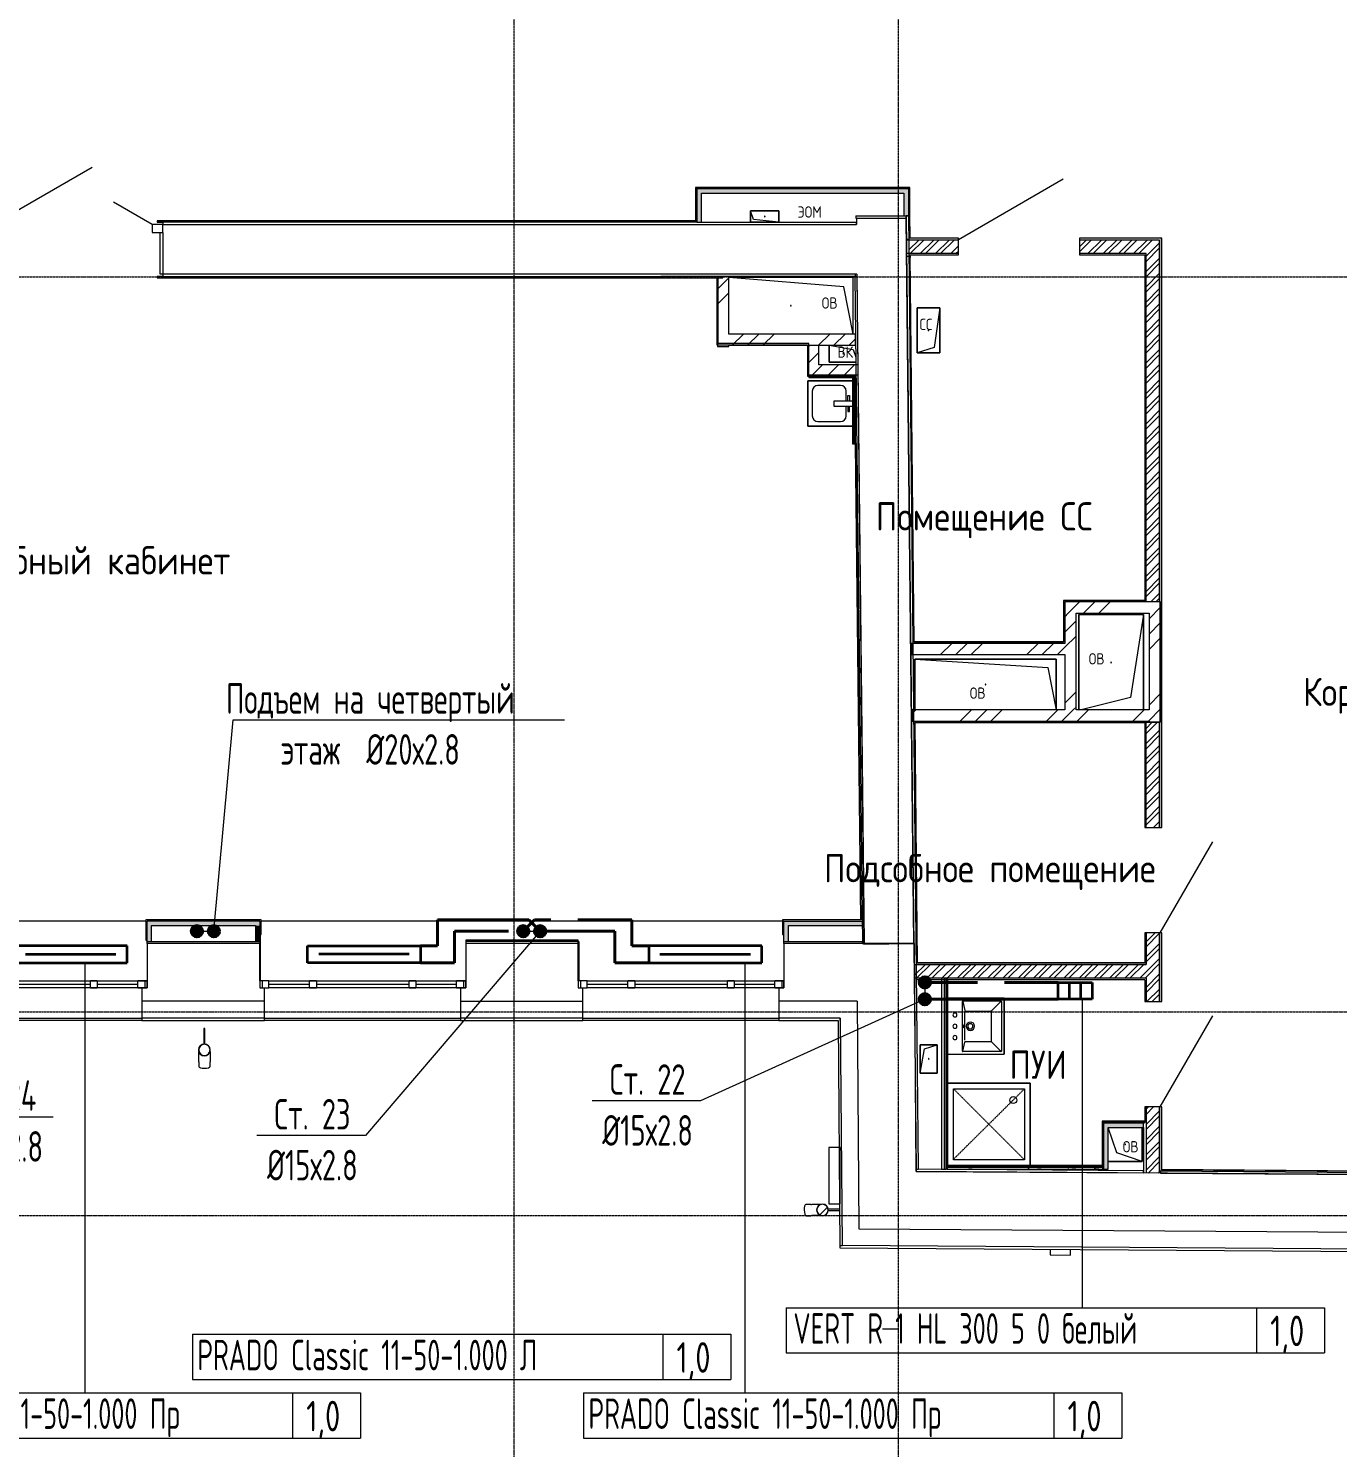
# Model space of a CAD drawing. Header units: millimetres. Extents: x -3929 to 624051, y 52832 to 514950.
# Drawn here: x 205814 to 217392, y 321869 to 334421 of the extents above; entities that cross this region are included whole.
import ezdxf
from ezdxf import colors
from ezdxf.entities.mleader import LeaderData, LeaderLine
from ezdxf.enums import TextEntityAlignment as Align
from ezdxf.math import Vec2, Vec3

# ---------------------------------------------------------------- set-up
doc = ezdxf.new("R2010")
doc.units = ezdxf.units.MM
for name, pattern in [('ADSK_Линия сетки', [25, 20, -2.5, 0, -2.5]), ('ADSK_Штриховая_ш2 п1', [3, 2, -1]), ('Hidden', [7.14375, 4.7625, -2.38125])]:
    doc.linetypes.add(name, pattern=pattern)
for name, color, linetype, lineweight in [('_ Окна', 7, 'Continuous', 9), ('Аннотация', 7, 'Continuous', 18), ('Двери', 7, 'Continuous', 9), ('Марки помещений', 7, 'Continuous', 20), ('Обобщенные модели', 7, 'Continuous', 18), ('ОВ-О-Оборудование', 32, 'Continuous', 35), ('ОВ-ТЕКСТ', 7, 'Continuous', 25), ('Окна', 7, 'Continuous', 9), ('Оси', 253, 'Continuous', 9), ('Перекрытие', 7, 'Continuous', 18), ('Сантехника', 7, 'Continuous', 18), ('Стены внутренние', 7, 'Continuous', 18), ('Стены наружные', 7, 'Continuous', 18), ('Стены несущие', 7, 'Continuous', 30), ('Стены отделка', 7, 'Continuous', 30), ('Стены штриховка', 7, 'Continuous', 9)]:
    doc.layers.add(name, color=color, linetype=linetype, lineweight=lineweight)
for name, color, linetype in [('ПРИБОРЫ', 3, 'Continuous'), ('статистика приборов', 252, 'Continuous'), ('стояки', 7, 'Continuous')]:
    doc.layers.add(name, color=color, linetype=linetype)
doc.layers.add('т11.1', color=1, linetype='Continuous', true_color=0xff0000)
doc.layers.add('т21.1', color=5, linetype='Continuous', true_color=0x0000ff)
doc.styles.add('GOST Common_2', font='GOST_Common.ttf', dxfattribs={"width": 0.9, "height": 250})
doc.styles.add('GOST Common_4', font='GOST_Common.ttf', dxfattribs={"width": 0.9, "height": 200})
doc.styles.add('СТИЛЬ', font='simplex.shx', dxfattribs={"width": 0.65})

# ---------------------------------------------------------------- blocks, each defined once
blk = doc.blocks.new('*U2874')
at = {"layer": 'ОВ-О-Оборудование', "color": 32, "ltscale": 0.1, "true_color": 0xcd6928}
for p, q in [((500, 75), (-500, 75)), ((-500, 75), (-500, -75)), ((-400, 0), (400, 0)), ((500, -75), (500, 75)), ((-500, -75), (500, -75))]:
    blk.add_line(p, q, dxfattribs=at)
blk = doc.blocks.new('*U2951')
at = {"layer": 'ОВ-О-Оборудование', "color": 32, "ltscale": 0.1, "true_color": 0xcd6928}
for p, q in [((150, 75), (-150, 75)), ((-150, 75), (-150, -75)), ((-50, 75), (-50, -75)), ((50, 75), (50, -75)), ((150, -75), (150, 75)), ((-150, -75), (150, -75))]:
    blk.add_line(p, q, dxfattribs=at)
blk = doc.blocks.new('3 этаж')
at = {"layer": 'Стены внутренние', "lineweight": 0}
for points in [[(402504, -77252), (404296, -77252), (404296, -77212), (402464, -77212), (402464, -77252), (402479, -77252)], [(402504, -77509), (402504, -77252), (402464, -77252), (402464, -77509)], [(404296, -77452), (404336, -77451), (404336, -77212), (404296, -77212), (404296, -77252)], [(397602, -83869), (397642, -83869), (397642, -83689), (397602, -83690), (397602, -83712)], [(398560, -83729), (398600, -83729), (398600, -83689), (397642, -83689), (397642, -83729), (397871, -83729)], [(403235, -83869), (403275, -83869), (403275, -83689), (403235, -83690), (403235, -83712)], [(403755, -83729), (403926, -83729), (403925, -83689), (403275, -83689), (403275, -83729)], [(398600, -83869), (398600, -83729), (398560, -83729), (398560, -83869)], [(406413, -85515), (406413, -85475), (406063, -85475), (406063, -85515), (406403, -85515)], [(406103, -85885), (406103, -85515), (406063, -85515), (406063, -85885)]]:
    blk.add_hatch(color=253, dxfattribs=at).paths.add_polyline_path(points)
at = {"layer": '_ Окна', "color": 253, "lineweight": 0}
for p, q in [((397102, -84279), (397102, -84219)), ((397102, -84219), (397162, -84219)), ((397162, -84219), (397162, -84279)), ((397522, -84279), (397522, -84219)), ((397522, -84219), (397602, -84219)), ((397582, -84219), (397582, -84279)), ((397602, -84219), (397602, -84279)), ((398680, -84219), (398600, -84219)), ((398600, -84219), (398600, -84279)), ((398620, -84219), (398620, -84279)), ((398680, -84279), (398680, -84219)), ((399040, -84279), (399040, -84219)), ((399040, -84219), (399100, -84219)), ((399100, -84219), (399100, -84279)), ((399920, -84279), (399920, -84219)), ((399920, -84219), (399980, -84219)), ((399980, -84219), (399980, -84279)), ((400340, -84279), (400340, -84219)), ((400340, -84219), (400420, -84219)), ((400400, -84219), (400400, -84279)), ((400420, -84219), (400420, -84279)), ((401495, -84219), (401415, -84219)), ((401415, -84219), (401415, -84279)), ((401435, -84219), (401435, -84279)), ((401495, -84279), (401495, -84219)), ((401855, -84279), (401855, -84219)), ((401855, -84219), (401915, -84219)), ((401915, -84219), (401915, -84279)), ((402735, -84279), (402735, -84219)), ((402735, -84219), (402795, -84219)), ((402795, -84219), (402795, -84279)), ((403155, -84279), (403155, -84219)), ((403155, -84219), (403235, -84219)), ((403215, -84219), (403215, -84279)), ((403235, -84219), (403235, -84279)), ((397102, -84249), (396282, -84249)), ((397162, -84279), (397102, -84279)), ((397522, -84249), (397162, -84249)), ((397602, -84279), (397522, -84279)), ((398600, -84279), (398680, -84279)), ((399040, -84249), (398680, -84249)), ((399100, -84279), (399040, -84279)), ((399920, -84249), (399100, -84249)), ((399980, -84279), (399920, -84279)), ((400340, -84249), (399980, -84249)), ((400420, -84279), (400340, -84279)), ((401415, -84279), (401495, -84279)), ((401855, -84249), (401495, -84249)), ((401915, -84279), (401855, -84279)), ((402735, -84249), (401915, -84249)), ((402795, -84279), (402735, -84279)), ((403155, -84249), (402795, -84249)), ((403235, -84279), (403155, -84279))]:
    blk.add_line(p, q, dxfattribs=at)
at = {"layer": 'Аннотация', "color": 253, "lineweight": 0}
blk.add_line((404252, -87298), (404105, -87298), dxfattribs=at)
at = {"layer": 'Двери', "color": 253, "lineweight": 0}
for p, q in [((396237, -77529), (397116, -77022)), ((404778, -77660), (405705, -77125)), ((397647, -77529), (397305, -77332)), ((397647, -77529), (397647, -77599)), ((397742, -77529), (397647, -77529)), ((397742, -77599), (397742, -77529)), ((397647, -77599), (397742, -77599)), ((406563, -83792), (407028, -82987)), ((406563, -85332), (407028, -84527))]:
    blk.add_line(p, q, dxfattribs=at)
at = {"layer": 'Обобщенные модели', "color": 253, "lineweight": 0}
for p, q in [((402940, -77408), (403190, -77408)), ((402940, -77508), (402940, -77408)), ((402965, -77483), (402940, -77408)), ((402940, -77408), (402940, -77508)), ((403190, -77408), (402940, -77408)), ((403190, -77408), (403190, -77508)), ((403190, -77508), (403190, -77408)), ((403190, -77508), (402940, -77508)), ((402940, -77508), (403190, -77508)), ((403190, -77508), (402965, -77483)), ((403846, -77997), (402746, -77997)), ((403763, -78080), (402746, -77997)), ((403846, -77997), (402746, -77997)), ((403846, -78497), (403846, -77997)), ((403846, -78497), (403846, -77997)), ((403846, -78497), (403763, -78080)), ((404413, -78665), (404413, -78265)), ((404413, -78265), (404613, -78265)), ((404613, -78265), (404413, -78265)), ((404413, -78265), (404413, -78665)), ((404613, -78265), (404563, -78615)), ((404613, -78265), (404613, -78665)), ((404613, -78665), (404613, -78265)), ((403634, -78747), (403634, -78597)), ((403634, -78597), (403846, -78634)), ((403634, -78597), (403634, -78747)), ((403846, -78634), (403869, -78701)), ((404563, -78615), (404413, -78665)), ((404613, -78665), (404413, -78665)), ((404413, -78665), (404613, -78665)), ((403869, -78747), (403634, -78747)), ((403634, -78747), (403869, -78747)), ((405843, -81822), (405843, -80977)), ((405843, -80977), (406413, -80977)), ((406413, -80977), (405843, -80977)), ((405843, -80977), (405843, -81822)), ((405843, -81822), (405843, -80977)), ((405843, -80977), (406413, -80977)), ((406413, -80977), (405843, -80977)), ((405843, -80977), (405843, -81822)), ((406413, -80977), (406299, -81713)), ((406413, -80977), (406299, -81713)), ((406413, -80977), (406413, -81822)), ((406413, -81822), (406413, -80977)), ((406413, -80977), (406413, -81822)), ((406413, -81822), (406413, -80977)), ((404393, -81822), (404393, -81372)), ((404393, -81372), (405643, -81372)), ((404393, -81372), (405568, -81447)), ((405643, -81372), (404393, -81372)), ((404393, -81372), (404393, -81822)), ((405568, -81447), (405643, -81822)), ((405643, -81372), (405643, -81822)), ((405643, -81822), (405643, -81372)), ((406299, -81713), (405863, -81822)), ((406299, -81713), (405863, -81822)), ((398104, -84639), (398104, -84778)), ((398114, -84639), (398104, -84639)), ((398114, -84778), (398114, -84639)), ((398059, -84845), (398059, -84842)), ((398059, -84847), (398059, -84845)), ((398059, -84850), (398059, -84847)), ((398059, -84853), (398059, -84850)), ((398159, -84842), (398159, -84843)), ((398159, -84843), (398159, -84846)), ((398159, -84846), (398159, -84849)), ((398159, -84849), (398159, -84852)), ((398159, -84852), (398159, -84855)), ((404440, -85033), (404440, -84783)), ((404440, -84783), (404590, -84783)), ((404590, -84783), (404440, -84783)), ((404440, -84783), (404440, -85033)), ((404440, -85033), (404477, -84820)), ((404477, -84820), (404590, -84783)), ((404590, -84783), (404590, -85033)), ((404590, -85033), (404590, -84783)), ((398059, -84857), (398059, -84853)), ((398059, -84860), (398059, -84857)), ((398059, -84864), (398059, -84860)), ((398059, -84868), (398059, -84864)), ((398059, -84872), (398059, -84868)), ((398059, -84876), (398059, -84872)), ((398059, -84881), (398059, -84876)), ((398059, -84886), (398059, -84881)), ((398059, -84890), (398059, -84886)), ((398059, -84895), (398059, -84890)), ((398059, -84900), (398059, -84895)), ((398059, -84905), (398059, -84900)), ((398059, -84911), (398059, -84905)), ((398059, -84916), (398059, -84911)), ((398059, -84922), (398059, -84916)), ((398059, -84927), (398059, -84922)), ((398059, -84933), (398059, -84927)), ((398059, -84933), (398059, -84975)), ((398159, -84855), (398159, -84859)), ((398159, -84859), (398159, -84863)), ((398159, -84863), (398159, -84866)), ((398159, -84866), (398159, -84870)), ((398159, -84870), (398159, -84875)), ((398159, -84875), (398159, -84879)), ((398159, -84879), (398159, -84884)), ((398159, -84884), (398159, -84888)), ((398159, -84888), (398159, -84893)), ((398159, -84893), (398159, -84898)), ((398159, -84898), (398159, -84903)), ((398159, -84903), (398159, -84908)), ((398159, -84908), (398159, -84914)), ((398159, -84914), (398159, -84919)), ((398159, -84919), (398159, -84925)), ((398159, -84925), (398159, -84930)), ((398159, -84930), (398159, -84933)), ((398159, -84975), (398159, -84933)), ((404590, -85033), (404440, -85033)), ((404440, -85033), (404590, -85033)), ((406178, -85740), (406103, -85515)), ((406403, -85515), (406403, -85815)), ((406403, -85815), (406403, -85515)), ((406403, -85815), (406103, -85815)), ((406103, -85815), (406403, -85815)), ((406403, -85815), (406178, -85740)), ((403471, -86195), (403429, -86195)), ((403471, -86195), (403477, -86195)), ((403477, -86195), (403483, -86194)), ((403483, -86194), (403488, -86194)), ((403488, -86194), (403494, -86194)), ((403494, -86194), (403499, -86194)), ((403499, -86194), (403504, -86194)), ((403504, -86194), (403509, -86194)), ((403509, -86194), (403514, -86194)), ((403514, -86194), (403519, -86194)), ((403519, -86194), (403523, -86194)), ((403523, -86194), (403528, -86194)), ((403528, -86194), (403532, -86194)), ((403532, -86194), (403536, -86194)), ((403536, -86194), (403540, -86194)), ((403540, -86194), (403544, -86194)), ((403544, -86194), (403547, -86194)), ((403547, -86194), (403551, -86194)), ((403551, -86194), (403554, -86194)), ((403554, -86194), (403557, -86194)), ((403557, -86194), (403560, -86194)), ((403560, -86194), (403562, -86194)), ((403430, -86295), (403472, -86295)), ((403475, -86295), (403472, -86295)), ((403480, -86294), (403475, -86295)), ((403486, -86294), (403480, -86294)), ((403491, -86294), (403486, -86294)), ((403496, -86294), (403491, -86294)), ((403502, -86294), (403496, -86294)), ((403507, -86294), (403502, -86294)), ((403512, -86294), (403507, -86294)), ((403517, -86294), (403512, -86294)), ((403521, -86294), (403517, -86294)), ((403526, -86294), (403521, -86294)), ((403530, -86294), (403526, -86294)), ((403535, -86294), (403530, -86294)), ((403539, -86294), (403535, -86294)), ((403542, -86294), (403539, -86294)), ((403546, -86294), (403542, -86294)), ((403550, -86294), (403546, -86294)), ((403553, -86294), (403550, -86294)), ((403556, -86294), (403553, -86294)), ((403559, -86294), (403556, -86294)), ((403561, -86294), (403559, -86294)), ((403563, -86294), (403561, -86294)), ((403725, -86238), (403626, -86238)), ((403626, -86248), (403725, -86248))]:
    blk.add_line(p, q, dxfattribs=at)
at = {"layer": 'Обобщенные модели', "color": 253, "linetype": 'Continuous', "lineweight": 0}
for p, q in [((403552, -86287), (403619, -86220)), ((403618, -86220), (403620, -86219)), ((403551, -86288), (403552, -86286))]:
    blk.add_line(p, q, dxfattribs=at)
at = {"layer": 'Обобщенные модели', "color": 253, "lineweight": 0}
for centre, radius, start, end in [((403065, -77458), 2.5, 90, 270), ((403065, -77458), 2.5, 150, 255), ((403065, -77458), 2.5, 270, 90), ((403065, -77458), 2.5, 30, 90), ((403065, -77458), 2.5, 285, 0), ((403296, -78247), 2.5, 0, 180), ((403296, -78247), 2.5, 60, 180), ((403296, -78247), 2.5, 180, 0), ((403296, -78247), 2.5, 180, 285), ((403296, -78247), 2.5, 15, 30), ((404513, -78465), 2.5, 0, 180), ((404513, -78465), 2.5, 120, 180), ((404513, -78465), 2.5, 180, 0), ((404513, -78465), 2.5, 240, 345), ((404513, -78465), 2.5, 15, 90), ((403759, -78672), 2.5, 90, 270), ((403759, -78672), 2.5, 105, 180), ((403759, -78672), 2.5, 210, 270), ((403759, -78672), 2.5, 270, 90), ((403759, -78672), 2.5, 330, 75), ((406128, -81402), 2.5, 0, 180), ((406128, -81402), 2.5, 120, 180), ((406128, -81402), 2.5, 0, 180), ((406128, -81402), 2.5, 120, 180), ((406128, -81402), 2.5, 180, 0), ((406128, -81402), 2.5, 180, 0), ((406128, -81402), 2.5, 240, 345), ((406128, -81402), 2.5, 240, 345), ((406128, -81402), 2.5, 15, 90), ((406128, -81402), 2.5, 15, 90), ((405018, -81597), 2.5, 90, 270), ((405018, -81597), 2.5, 105, 180), ((405018, -81597), 2.5, 210, 270), ((405018, -81597), 2.5, 270, 90), ((405018, -81597), 2.5, 330, 75), ((398109, -84829), 52, 90, 270), ((398109, -84829), 50, 90, 270), ((398109, -84829), 52, 270, 90), ((398109, -84829), 50, 270, 90), ((404515, -84908), 2.5, 0, 180), ((404515, -84908), 2.5, 60, 165), ((404515, -84908), 2.5, 180, 0), ((404515, -84908), 2.5, 195, 270), ((404515, -84908), 2.5, 300, 0), ((406253, -85665), 2.5, 90, 270), ((406253, -85665), 2.5, 150, 255), ((406253, -85665), 2.5, 270, 90), ((406253, -85665), 2.5, 30, 90), ((406253, -85665), 2.5, 285, 0), ((403575, -86244), 52, 0.4333, 180.4333), ((403575, -86244), 50, 0.4333, 180.4333), ((403575, -86244), 50, 0.4333, 180.4333), ((403575, -86244), 52, 180.4333, 0.4333), ((403575, -86244), 50, 180.4333, 0.4333), ((403575, -86244), 50, 180.4333, 0.4333)]:
    blk.add_arc(centre, radius, start, end, dxfattribs=at)
for centre, major_axis, start_param, end_param in [((398109, -84975), (50, 0), 3.141593, 4.712389), ((398109, -84975), (50, 0), 4.712389, 6.283185), ((403429, -86245), (0.4, -50), 3.141593, 4.712389), ((403429, -86245), (0.4, -50), 4.712389, 6.283185)]:
    blk.add_ellipse(centre, major_axis=major_axis, ratio=0.309017, start_param=start_param, end_param=end_param, dxfattribs=at)
at = {"layer": 'Окна', "color": 253, "lineweight": 0}
for p, q in [((396282, -84219), (397102, -84219)), ((397162, -84219), (397102, -84219)), ((397162, -84219), (397522, -84219)), ((397602, -84219), (397522, -84219)), ((397602, -84279), (397602, -84219)), ((398680, -84219), (398600, -84219)), ((398600, -84219), (398600, -84279)), ((398680, -84219), (399040, -84219)), ((399100, -84219), (399040, -84219)), ((399100, -84219), (399920, -84219)), ((399980, -84219), (399920, -84219)), ((399980, -84219), (400340, -84219)), ((400420, -84219), (400340, -84219)), ((400420, -84279), (400420, -84219)), ((401495, -84219), (401415, -84219)), ((401415, -84219), (401415, -84279)), ((401495, -84219), (401855, -84219)), ((401915, -84219), (401855, -84219)), ((401915, -84219), (402735, -84219)), ((402795, -84219), (402735, -84219)), ((402795, -84219), (403155, -84219)), ((403235, -84219), (403155, -84219)), ((403235, -84279), (403235, -84219)), ((397102, -84279), (396282, -84279)), ((397102, -84279), (397162, -84279)), ((397522, -84279), (397162, -84279)), ((397522, -84279), (397602, -84279)), ((398600, -84279), (398680, -84279)), ((399040, -84279), (398680, -84279)), ((399040, -84279), (399100, -84279)), ((399920, -84279), (399100, -84279)), ((399920, -84279), (399980, -84279)), ((400340, -84279), (399980, -84279)), ((400340, -84279), (400420, -84279)), ((401415, -84279), (401495, -84279)), ((401855, -84279), (401495, -84279)), ((401855, -84279), (401915, -84279)), ((402735, -84279), (401915, -84279)), ((402735, -84279), (402795, -84279)), ((403155, -84279), (402795, -84279)), ((403155, -84279), (403235, -84279))]:
    blk.add_line(p, q, dxfattribs=at)
at = {"layer": 'Оси', "color": 253, "linetype": 'ADSK_Линия сетки', "lineweight": 0}
for p, q in [((404248, -89970), (404248, -65189)), ((400848, -89970), (400848, -65534)), ((351839, -77992), (418403, -77992)), ((351839, -84492), (413046, -84492)), ((351839, -86292), (413046, -86292))]:
    blk.add_line(p, q, dxfattribs=at)
at = {"layer": 'Перекрытие', "color": 253, "lineweight": 0}
for p, q in [((397717, -77969), (397717, -77599)), ((397742, -77969), (397717, -77969)), ((397590, -83689), (395480, -83689)), ((403223, -83689), (398612, -83689)), ((398602, -83809), (398602, -84219)), ((404382, -83844), (404382, -83874)), ((401415, -83869), (401422, -83869)), ((401422, -83869), (401422, -84219)), ((406063, -85895), (406063, -85885))]:
    blk.add_line(p, q, dxfattribs=at)
at = {"layer": 'Сантехника', "color": 253, "lineweight": 0}
for p, q in [((403445, -79312), (403445, -78912)), ((403445, -78912), (403841, -78912)), ((403445, -78912), (403445, -79312)), ((403841, -78912), (403445, -78912)), ((403735, -78952), (403535, -78952)), ((403485, -79002), (403485, -79222)), ((403785, -79087), (403785, -79002)), ((403800, -79042), (403815, -79042)), ((403800, -79087), (403800, -79042)), ((403815, -79042), (403815, -79087)), ((403680, -79087), (403841, -79087)), ((403680, -79137), (403680, -79087)), ((403841, -79137), (403680, -79137)), ((403785, -79222), (403785, -79137)), ((403800, -79137), (403800, -79182)), ((403800, -79182), (403815, -79182)), ((403815, -79182), (403815, -79137)), ((403841, -79312), (403445, -79312)), ((403445, -79312), (403841, -79312)), ((403535, -79272), (403735, -79272)), ((405178, -84372), (404683, -84372)), ((404688, -84370), (405178, -84370)), ((404813, -84839), (404813, -84400)), ((404818, -84395), (405153, -84395)), ((404818, -84400), (404834, -84480)), ((405153, -84400), (405071, -84482)), ((405158, -84400), (405158, -84839)), ((405181, -84864), (405181, -84375)), ((405183, -84375), (405183, -84864)), ((404833, -84494), (404833, -84490)), ((404833, -84744), (404833, -84494)), ((404838, -84485), (405063, -84485)), ((405068, -84490), (405068, -84750)), ((404818, -84839), (404833, -84760)), ((405153, -84844), (404818, -84844)), ((404838, -84755), (405063, -84755)), ((405153, -84839), (405071, -84757)), ((404683, -84867), (405178, -84867)), ((405178, -84869), (404688, -84869)), ((405413, -85122), (404683, -85122)), ((404683, -85122), (405413, -85122)), ((404733, -85172), (405363, -85172)), ((404733, -85802), (404733, -85172)), ((405363, -85172), (405363, -85802)), ((405413, -85852), (405413, -85122)), ((405413, -85122), (405413, -85852)), ((405363, -85802), (404733, -85802))]:
    blk.add_line(p, q, dxfattribs=at)
at = {"layer": 'Сантехника', "color": 253, "linetype": 'Hidden', "lineweight": 0}
for p, q in [((404733, -85172), (405363, -85802)), ((405363, -85172), (404738, -85792))]:
    blk.add_line(p, q, dxfattribs=at)
at = {"layer": 'Сантехника', "color": 253, "lineweight": 0}
blk.add_circle((405263, -85272), 30, dxfattribs=at)
for centre, radius, start, end in [((403535, -79002), 50, 90, 180), ((403735, -79002), 50, 0, 90), ((403535, -79222), 50, 180, 270), ((403735, -79222), 50, 270, 0), ((404688, -84375), 5, 90, 180), ((404818, -84400), 5, 90, 180), ((405153, -84400), 5, 0, 90), ((405178, -84375), 5, 0, 90), ((405178, -84375), 3, 0, 90), ((404747, -84520), 17.5, 90, 270), ((404747, -84520), 17.5, 270, 90), ((404838, -84490), 5, 90, 180), ((404883, -84620), 37.5, 90, 270), ((404883, -84620), 23, 90, 270), ((404883, -84620), 37.5, 270, 90), ((404883, -84620), 23, 270, 90), ((405063, -84490), 5, 0, 90), ((404747, -84620), 17.5, 90, 270), ((404747, -84720), 17.5, 90, 270), ((404747, -84620), 17.5, 270, 90), ((404747, -84720), 17.5, 270, 90), ((404818, -84839), 5, 180, 270), ((404838, -84750), 5, 180, 270), ((405063, -84750), 5, 270, 0), ((405153, -84839), 5, 270, 0), ((404688, -84864), 5, 180, 270), ((405178, -84864), 3, 270, 0), ((405178, -84864), 5, 270, 0)]:
    blk.add_arc(centre, radius, start, end, dxfattribs=at)
for start_param, end_param in [(0, 3.141593), (3.141593, 6.283185)]:
    blk.add_ellipse((404820, -84620), major_axis=(0, 12.5), ratio=0.247617, start_param=start_param, end_param=end_param, dxfattribs=at)
at = {"layer": 'Стены внутренние', "color": 253, "linetype": 'Continuous', "lineweight": 0}
for p, q in [((402646, -78099), (402746, -77999)), ((402646, -78233), (402746, -78133)), ((402777, -78597), (402877, -78497)), ((402912, -78597), (403012, -78497)), ((403047, -78597), (403147, -78497)), ((403540, -78597), (403640, -78497)), ((403675, -78597), (403775, -78497)), ((403810, -78597), (403866, -78540)), ((403454, -78607), (403464, -78597)), ((403454, -78749), (403542, -78661)), ((403487, -78857), (403575, -78769)), ((403628, -78857), (403716, -78769)), ((403770, -78857), (403858, -78769)), ((405749, -80967), (405849, -80867)), ((405884, -80967), (405984, -80867)), ((406019, -80967), (406119, -80867)), ((406463, -81017), (406563, -80917)), ((405718, -80999), (405749, -80967)), ((405718, -81133), (405818, -81033)), ((406463, -81152), (406563, -81052)), ((405718, -81268), (405818, -81168)), ((406463, -81287), (406563, -81187)), ((404620, -81333), (404720, -81233)), ((404755, -81333), (404855, -81233)), ((404890, -81333), (404990, -81233)), ((405383, -81333), (405483, -81233)), ((405518, -81333), (405618, -81233)), ((405653, -81333), (405718, -81268)), ((405718, -81762), (405818, -81662)), ((406463, -81780), (406563, -81680)), ((404381, -81842), (404401, -81822)), ((404794, -81922), (404894, -81822)), ((404929, -81922), (405029, -81822)), ((405064, -81922), (405164, -81822)), ((405557, -81922), (405657, -81822)), ((405692, -81922), (405792, -81822)), ((405792, -81822), (405818, -81797)), ((405827, -81922), (405927, -81822)), ((406321, -81922), (406421, -81822)), ((406463, -81915), (406563, -81815)), ((406456, -81922), (406463, -81915)), ((404867, -85881), (404900, -85881)), ((404930, -85870), (404928, -85873)), ((405403, -85885), (405395, -85870)), ((405476, -85881), (405510, -85881)), ((405625, -85885), (405625, -85885)), ((405751, -85870), (405747, -85877)), ((405781, -85881), (405815, -85881)), ((405986, -85870), (405977, -85885)), ((405984, -85881), (406018, -85881))]:
    blk.add_line(p, q, dxfattribs=at)
at = {"layer": 'Стены наружные', "color": 253, "lineweight": 0}
for p, q in [((398602, -83869), (398600, -83869)), ((395822, -84549), (397557, -84549)), ((397557, -84569), (395822, -84569)), ((397557, -84570), (395822, -84570)), ((397557, -84570), (397557, -84569)), ((398640, -84549), (400375, -84549)), ((400375, -84569), (398640, -84569)), ((398640, -84569), (398640, -84570)), ((400375, -84570), (398640, -84570)), ((400375, -84570), (400375, -84569)), ((401455, -84549), (403190, -84549)), ((403190, -84569), (401455, -84569))]:
    blk.add_line(p, q, dxfattribs=at)
at = {"layer": 'Стены несущие', "color": 253, "lineweight": 0}
for p, q in [((397742, -77529), (403876, -77529)), ((404315, -77472), (403875, -77476)), ((403875, -77476), (403876, -77529)), ((404382, -83889), (404315, -77472)), ((397742, -77599), (397742, -77969)), ((403880, -77969), (397742, -77969)), ((402746, -77987), (402646, -77987)), ((402646, -77987), (402646, -78607)), ((402746, -78497), (402746, -77987)), ((403880, -77969), (403942, -83894)), ((403866, -78497), (402746, -78497)), ((403866, -78597), (403866, -78497)), ((402646, -78607), (402746, -78607)), ((402746, -78597), (403866, -78597)), ((402746, -78607), (402746, -78597)), ((406563, -80867), (405718, -80867)), ((405718, -80867), (405718, -81233)), ((406563, -81928), (406563, -80867)), ((405818, -80967), (406463, -80967)), ((405818, -81822), (405818, -80967)), ((406463, -80967), (406463, -81822)), ((405718, -81233), (404364, -81233)), ((404364, -81233), (404364, -81333)), ((404364, -81333), (405718, -81333)), ((405718, -81333), (405718, -81822)), ((405718, -81822), (404371, -81822)), ((404371, -81822), (404371, -81922)), ((406463, -81822), (405818, -81822)), ((404371, -81922), (406463, -81922)), ((406463, -81922), (406463, -81928)), ((406463, -81928), (406563, -81928)), ((397602, -83889), (397602, -84219)), ((398600, -83889), (397602, -83889)), ((398600, -84219), (398600, -83889)), ((400420, -83889), (400420, -84219)), ((401415, -83889), (400420, -83889)), ((401415, -84219), (401415, -83889)), ((403235, -83889), (403235, -84219)), ((404388, -83889), (403235, -83889)), ((403942, -83894), (404382, -83889)), ((404403, -85903), (404388, -83889)), ((397557, -84279), (397557, -84399)), ((398640, -84399), (398640, -84279)), ((400375, -84279), (400375, -84399)), ((401455, -84399), (401455, -84279)), ((403190, -84279), (403190, -84399)), ((398640, -84399), (397557, -84399)), ((400375, -84399), (401455, -84399)), ((403881, -84399), (403190, -84399)), ((403881, -84399), (403897, -86410)), ((411192, -85951), (404403, -85903)), ((403897, -86410), (411196, -86461))]:
    blk.add_line(p, q, dxfattribs=at)
at = {"layer": 'Стены отделка', "color": 253, "lineweight": 0}
for p, q in [((402452, -77200), (402452, -77497)), ((404348, -77200), (402452, -77200)), ((404336, -77212), (402464, -77212)), ((402464, -77212), (402464, -77509)), ((402504, -77252), (404296, -77252)), ((402504, -77509), (402504, -77252)), ((404296, -77252), (404296, -77452)), ((404336, -77212), (404336, -77452)), ((404348, -77440), (404348, -77200)), ((404336, -77440), (404423, -85883)), ((404350, -77648), (404348, -77440)), ((402452, -77497), (397692, -77497)), ((397692, -77497), (397692, -77509)), ((397692, -77509), (397742, -77509)), ((397742, -77509), (397742, -77529)), ((402464, -77509), (403875, -77509)), ((403869, -77452), (403869, -77472)), ((403869, -77452), (404336, -77452)), ((403869, -77472), (404316, -77472)), ((403875, -77529), (403875, -77509)), ((404336, -77451), (404316, -77452)), ((404316, -77472), (404316, -77452)), ((404316, -77452), (404403, -85883)), ((404338, -77660), (404317, -77660)), ((404317, -77660), (404317, -77810)), ((404778, -77648), (404350, -77648)), ((404778, -77798), (404778, -77648)), ((405848, -77648), (405848, -77798)), ((406573, -77648), (405848, -77648)), ((406575, -82862), (406575, -77650)), ((404317, -77810), (404352, -77810)), ((404352, -77810), (404352, -77796)), ((404352, -77798), (404778, -77798)), ((404387, -81221), (404352, -77822)), ((405848, -77798), (406425, -77798)), ((406425, -77798), (406425, -80855)), ((397742, -77989), (397692, -77989)), ((397692, -77989), (397692, -78001)), ((397692, -78001), (402640, -78001)), ((397742, -77969), (397742, -77989)), ((403868, -77989), (402146, -77989)), ((402640, -78001), (402640, -78592)), ((402652, -78582), (402652, -78001)), ((402652, -78001), (402694, -78001)), ((402694, -78001), (402694, -77989)), ((403881, -77989), (403861, -77989)), ((403861, -77989), (403928, -83889)), ((403868, -77989), (403868, -77969)), ((403948, -83889), (403881, -77989)), ((402642, -78594), (403442, -78594)), ((403454, -78582), (402652, -78582)), ((403442, -78594), (403442, -78869)), ((403454, -78869), (403454, -78582)), ((403542, -78769), (403542, -78597)), ((403889, -78769), (403542, -78769)), ((403442, -78869), (403454, -78869)), ((403454, -78857), (403890, -78857)), ((403454, -78857), (403454, -78882)), ((403454, -78882), (403841, -78882)), ((403841, -78882), (403841, -79469)), ((403866, -79469), (403866, -78857)), ((403841, -79469), (403866, -79469)), ((403877, -79469), (403865, -79469)), ((403865, -79469), (403913, -83677)), ((406425, -80855), (405706, -80855)), ((405706, -80857), (405706, -81221)), ((405706, -81221), (404387, -81221)), ((404416, -84060), (404394, -81934)), ((404394, -81934), (406425, -81934)), ((406425, -81934), (406425, -82862)), ((406563, -81934), (406425, -81934)), ((406437, -81934), (406437, -81922)), ((406425, -82862), (406575, -82862)), ((397590, -83679), (397590, -83857)), ((398610, -83677), (397592, -83677)), ((398600, -83689), (397602, -83689)), ((397602, -83889), (397602, -83689)), ((398600, -83689), (398600, -83889)), ((398612, -83809), (398612, -83679)), ((403223, -83679), (403223, -83809)), ((403913, -83677), (403225, -83677)), ((403235, -83689), (403940, -83689)), ((403235, -83889), (403235, -83689)), ((397642, -83729), (398560, -83729)), ((397642, -83869), (397642, -83729)), ((398560, -83729), (398560, -83869)), ((398600, -83809), (398612, -83809)), ((403223, -83809), (403235, -83809)), ((403275, -83729), (403940, -83729)), ((403275, -83869), (403275, -83729)), ((406425, -83792), (406425, -84060)), ((406575, -83792), (406425, -83792)), ((406575, -84402), (406575, -83792)), ((397590, -83857), (397602, -83857)), ((397602, -83869), (397642, -83869)), ((397642, -83869), (398600, -83869)), ((400420, -83857), (400420, -83889)), ((401415, -83857), (400420, -83857)), ((401415, -83889), (401415, -83857)), ((403235, -83869), (403928, -83869)), ((403928, -83889), (403928, -83869)), ((403928, -83889), (403948, -83889)), ((404389, -84072), (404389, -84197)), ((404389, -84072), (406437, -84072)), ((406425, -84060), (404416, -84060)), ((406437, -84072), (406437, -84062)), ((404389, -84192), (406437, -84192)), ((406425, -84210), (404416, -84210)), ((404628, -84197), (404628, -85885)), ((404668, -85885), (404668, -84197)), ((404683, -84206), (404668, -84206)), ((404677, -84197), (404677, -84212)), ((404683, -85869), (404683, -84206)), ((397557, -84399), (397557, -84569)), ((398640, -84569), (398640, -84399)), ((400375, -84399), (400375, -84569)), ((401455, -84569), (401455, -84399)), ((403190, -84399), (403190, -84569)), ((406425, -84402), (406575, -84402)), ((398640, -84549), (397557, -84549)), ((397557, -84569), (398640, -84569)), ((401455, -84549), (400375, -84549)), ((400375, -84569), (401455, -84569)), ((403733, -84549), (403190, -84549)), ((403190, -84569), (403713, -84569)), ((403713, -84569), (403728, -86579)), ((403733, -84569), (403733, -84549)), ((403733, -84549), (403748, -86559)), ((406575, -85332), (406425, -85332)), ((406575, -85887), (406575, -85332)), ((406425, -85460), (406048, -85460)), ((406048, -85460), (406048, -85852)), ((406063, -85475), (406423, -85475)), ((406063, -85885), (406063, -85475)), ((406423, -85475), (406423, -85466)), ((406103, -85515), (406413, -85515)), ((406103, -85885), (406103, -85515)), ((406413, -85515), (406413, -85917)), ((403733, -85691), (403633, -85691)), ((403633, -85691), (403633, -86191)), ((403733, -86191), (403733, -85691)), ((406048, -85852), (404677, -85852)), ((404677, -85852), (404677, -85885)), ((406054, -85885), (406054, -85852)), ((406054, -85852), (406063, -85852)), ((404403, -85883), (404423, -85883)), ((406413, -85897), (404403, -85883)), ((404403, -85883), (404403, -85903)), ((404403, -85903), (406413, -85917)), ((404628, -85885), (404668, -85885)), ((404668, -85869), (404683, -85869)), ((404677, -85885), (406054, -85885)), ((406063, -85885), (406103, -85885)), ((406413, -85917), (406413, -85897)), ((406563, -85899), (411172, -85931)), ((406563, -85919), (406563, -85899)), ((411173, -85931), (406565, -85899)), ((406565, -85899), (406565, -85919)), ((406565, -85919), (411172, -85951)), ((411160, -85919), (406575, -85887)), ((403633, -86191), (403733, -86191)), ((403728, -86579), (411878, -86636)), ((411857, -86616), (403748, -86559)), ((405589, -86592), (405589, -86642)), ((405769, -86643), (405769, -86593)), ((405589, -86642), (405769, -86643))]:
    blk.add_line(p, q, dxfattribs=at)
at = {"layer": 'Стены штриховка', "color": 253, "lineweight": 0}
for p, q in [((402462, -77499), (402462, -77210)), ((402462, -77210), (404338, -77210)), ((404338, -77440), (404338, -77210)), ((404338, -77440), (404336, -77440)), ((404336, -77440), (404338, -77440)), ((404348, -77650), (404346, -77440)), ((404348, -77440), (404346, -77440)), ((404346, -77440), (404348, -77440)), ((402464, -77499), (397692, -77499)), ((402464, -77509), (397742, -77509)), ((402452, -77497), (402462, -77497)), ((404778, -77666), (404317, -77666)), ((404778, -77650), (404348, -77650)), ((406573, -77650), (405848, -77650)), ((406557, -77666), (405848, -77666)), ((406557, -80867), (406557, -77666)), ((406575, -77648), (406573, -77648)), ((406573, -82862), (406573, -77650)), ((406575, -77650), (406575, -77648)), ((404778, -77786), (404317, -77786)), ((404340, -77796), (404778, -77796)), ((404385, -81223), (404350, -77796)), ((404352, -77810), (404352, -77820)), ((406437, -77786), (405848, -77786)), ((405848, -77796), (406427, -77796)), ((406427, -77796), (406427, -80857)), ((406437, -80867), (406437, -77786)), ((397692, -77999), (402694, -77999)), ((397742, -77989), (402146, -77989)), ((402652, -78001), (402642, -78001)), ((402642, -78001), (402642, -78594)), ((402640, -78592), (403444, -78592)), ((402640, -78592), (402640, -78594)), ((402640, -78594), (402642, -78594)), ((403444, -78592), (403444, -78869)), ((403454, -78867), (403856, -78867)), ((403454, -78873), (403850, -78873)), ((403850, -78873), (403850, -79469)), ((403856, -78867), (403856, -79469)), ((403867, -79469), (403915, -83679)), ((405706, -80855), (405706, -80857)), ((406427, -80857), (405706, -80857)), ((405708, -80855), (405708, -81223)), ((405708, -81223), (404385, -81223)), ((404414, -84062), (404392, -81932)), ((404392, -81932), (406427, -81932)), ((406427, -81932), (406427, -82862)), ((406437, -82862), (406437, -81934)), ((406557, -82862), (406557, -81934)), ((397592, -83677), (397590, -83677)), ((397590, -83677), (397590, -83679)), ((398612, -83679), (397590, -83679)), ((397592, -83677), (397592, -83857)), ((398610, -83809), (398610, -83677)), ((398612, -83677), (398610, -83677)), ((398612, -83679), (398612, -83677)), ((403225, -83677), (403223, -83677)), ((403223, -83677), (403223, -83679)), ((403915, -83679), (403223, -83679)), ((403225, -83677), (403225, -83809)), ((406427, -83792), (406427, -84062)), ((406437, -83792), (406437, -84062)), ((406437, -83792), (406437, -84072)), ((406557, -84402), (406557, -83792)), ((406573, -84402), (406573, -83792)), ((401415, -83859), (400420, -83859)), ((401415, -83869), (400420, -83869)), ((406427, -84062), (404414, -84062)), ((406427, -84208), (404414, -84208)), ((404655, -85885), (404655, -84197)), ((404674, -85869), (404674, -84206)), ((406425, -84210), (406425, -84402)), ((406427, -84208), (406427, -84402)), ((406437, -84192), (406437, -84402)), ((406425, -85332), (406425, -85466)), ((406427, -85332), (406427, -85466)), ((406437, -85332), (406437, -85918)), ((406557, -85918), (406557, -85332)), ((406573, -85889), (406573, -85332)), ((406423, -85469), (406057, -85469)), ((406057, -85469), (406057, -85852)), ((406413, -85515), (406413, -85475)), ((406423, -85466), (406438, -85466)), ((406054, -85861), (404677, -85861)), ((406054, -85870), (404677, -85870)), ((411162, -85921), (406573, -85889)), ((403728, -86559), (403748, -86559))]:
    blk.add_line(p, q, dxfattribs=at)
at = {"layer": 'Стены штриховка', "color": 253, "linetype": 'Continuous', "lineweight": 0}
for p, q in [((404339, -77753), (404426, -77666)), ((404351, -77786), (404471, -77666)), ((404440, -77786), (404560, -77666)), ((404485, -77786), (404605, -77666)), ((404575, -77786), (404695, -77666)), ((404620, -77786), (404740, -77666)), ((405848, -77726), (405907, -77666)), ((405848, -77771), (405952, -77666)), ((405923, -77785), (406042, -77666)), ((405968, -77785), (406087, -77666)), ((406058, -77785), (406177, -77666)), ((406103, -77785), (406222, -77666)), ((406192, -77785), (406311, -77666)), ((406237, -77785), (406356, -77666)), ((406327, -77785), (406437, -77675)), ((406437, -77676), (406446, -77666)), ((406437, -77720), (406491, -77666)), ((406437, -77810), (406557, -77690)), ((404318, -77774), (404319, -77773)), ((404710, -77786), (404778, -77718)), ((404755, -77786), (404778, -77763)), ((406372, -77785), (406437, -77720)), ((406437, -77855), (406557, -77735)), ((406437, -77945), (406557, -77825)), ((406437, -77990), (406557, -77870)), ((406437, -78080), (406557, -77960)), ((406437, -78125), (406557, -78005)), ((406437, -78214), (406557, -78094)), ((406437, -78259), (406557, -78139)), ((406437, -78349), (406557, -78229)), ((406437, -78394), (406557, -78274)), ((406437, -78484), (406557, -78364)), ((406437, -78529), (406557, -78409)), ((406437, -78618), (406557, -78498)), ((406437, -78663), (406557, -78543)), ((406437, -78753), (406557, -78633)), ((406437, -78798), (406557, -78678)), ((406437, -78888), (406557, -78768)), ((406437, -78933), (406557, -78813)), ((406437, -79023), (406557, -78903)), ((406437, -79067), (406557, -78947)), ((406437, -79157), (406557, -79037)), ((406437, -79202), (406557, -79082)), ((406437, -79292), (406557, -79172)), ((406437, -79337), (406557, -79217)), ((406437, -79427), (406557, -79307)), ((406437, -79472), (406557, -79352)), ((406437, -79561), (406557, -79441)), ((406437, -79606), (406557, -79486)), ((406437, -79696), (406557, -79576)), ((406437, -79741), (406557, -79621)), ((406437, -79831), (406557, -79711)), ((406437, -79876), (406557, -79756)), ((406437, -79965), (406557, -79845)), ((406437, -80010), (406557, -79890)), ((406437, -80100), (406557, -79980)), ((406437, -80145), (406557, -80025)), ((406437, -80235), (406557, -80115)), ((406437, -80280), (406557, -80160)), ((406437, -80370), (406557, -80250)), ((406437, -80414), (406557, -80294)), ((406437, -80504), (406557, -80384)), ((406437, -80549), (406557, -80429)), ((406437, -80639), (406557, -80519)), ((406437, -80684), (406557, -80564)), ((406437, -80774), (406557, -80654)), ((406437, -80819), (406557, -80699)), ((406478, -80867), (406557, -80788)), ((406523, -80867), (406557, -80833)), ((406438, -81985), (406489, -81934)), ((406438, -82030), (406534, -81934)), ((406438, -82120), (406557, -82001)), ((406438, -82165), (406557, -82046)), ((406438, -82254), (406557, -82135)), ((406438, -82299), (406557, -82180)), ((406438, -82389), (406557, -82270)), ((406438, -82434), (406557, -82315)), ((406438, -82524), (406557, -82405)), ((406438, -82569), (406557, -82450)), ((406438, -82659), (406557, -82540)), ((406438, -82703), (406557, -82584)), ((406438, -82793), (406557, -82674)), ((406438, -82838), (406557, -82719)), ((406504, -82862), (406557, -82809)), ((406548, -82862), (406557, -82854)), ((406437, -83872), (406517, -83792)), ((406437, -83917), (406557, -83797)), ((406437, -84007), (406557, -83887)), ((406437, -84051), (406557, -83931)), ((404389, -84079), (404396, -84072)), ((404390, -84168), (404485, -84072)), ((404410, -84192), (404530, -84072)), ((404500, -84192), (404620, -84072)), ((404545, -84192), (404665, -84072)), ((404635, -84192), (404755, -84072)), ((404680, -84192), (404800, -84072)), ((404769, -84192), (404889, -84072)), ((404814, -84192), (404934, -84072)), ((404904, -84192), (405024, -84072)), ((404949, -84192), (405069, -84072)), ((405039, -84192), (405159, -84072)), ((405084, -84192), (405204, -84072)), ((405174, -84192), (405294, -84072)), ((405218, -84192), (405338, -84072)), ((405308, -84192), (405428, -84072)), ((405353, -84192), (405473, -84072)), ((405443, -84192), (405563, -84072)), ((405488, -84192), (405608, -84072)), ((405578, -84192), (405698, -84072)), ((405623, -84192), (405743, -84072)), ((405712, -84192), (405832, -84072)), ((405757, -84192), (405877, -84072)), ((405847, -84192), (405967, -84072)), ((405892, -84192), (406012, -84072)), ((405982, -84192), (406102, -84072)), ((406027, -84192), (406147, -84072)), ((406117, -84192), (406237, -84072)), ((406161, -84192), (406281, -84072)), ((406251, -84192), (406371, -84072)), ((406296, -84192), (406416, -84072)), ((406386, -84192), (406557, -84021)), ((406431, -84192), (406557, -84066)), ((406437, -84276), (406557, -84156)), ((406437, -84321), (406557, -84201)), ((406445, -84402), (406557, -84291)), ((406490, -84402), (406557, -84336)), ((406437, -85354), (406458, -85332)), ((406437, -85399), (406503, -85332)), ((406437, -85488), (406557, -85368)), ((406437, -85533), (406557, -85413)), ((406437, -85623), (406557, -85503)), ((406437, -85668), (406557, -85548)), ((406437, -85758), (406557, -85638)), ((406437, -85803), (406557, -85683)), ((406437, -85892), (406557, -85772)), ((406457, -85918), (406557, -85817)), ((406546, -85918), (406557, -85907))]:
    blk.add_line(p, q, dxfattribs=at)
at = {"layer": 'Аннотация', "color": 253, "lineweight": 0, "style": 'GOST Common_4', "width": 0.9}
for s, p in [('ЭОМ', (403356, -77468)), ('ОВ', (403569, -78273)), ('СС', (404433, -78462)), ('ВК', (403708, -78707)), ('ОВ', (405930, -81420)), ('ОВ', (404878, -81723)), ('ОВ', (406231, -85735))]:
    blk.add_text(s, height=100, dxfattribs=at).set_placement(p)
at = {"layer": 'Марки помещений', "color": 253, "lineweight": 0, "style": 'GOST Common_2', "width": 0.9}
for s, p in [('Помещение СС', (404047, -80235)), ('Учебный кабинет', (395991, -80624)), ('Коридор с рекреацией', (407825, -81787)), ('Подсобное помещение', (403589, -83347)), ('ПУИ', (405229, -85085))]:
    blk.add_text(s, height=250, dxfattribs=at).set_placement(p)

msp = doc.modelspace()

# ---------------------------------------------------------------- hatches: boundary and pattern name
at = {"layer": 'т11.1', "lineweight": 40}
h = msp.add_hatch(color=233, dxfattribs=at)
h.dxf.hatch_style = 1
h.paths.add_polyline_path([(207504.228, 326436.272, 1), (207404.228, 326436.272, 1)])
h = msp.add_hatch(color=256, dxfattribs=at)
h.dxf.hatch_style = 1
h.paths.add_polyline_path([(210389.958, 326436.272, 1), (210289.958, 326436.272, 1)])
h = msp.add_hatch(color=256, dxfattribs=at)
h.dxf.hatch_style = 1
h.paths.add_polyline_path([(213791.48, 325834.151, 1), (213691.48, 325834.151, 1)])
at = {"layer": 'т21.1', "linetype": 'ADSK_Штриховая_ш2 п1', "lineweight": 40, "ltscale": 50, "true_color": 0x5e67af}
h = msp.add_hatch(color=165, dxfattribs=at)
h.dxf.hatch_style = 1
h.paths.add_polyline_path([(207354.228, 326436.272, 1), (207254.228, 326436.272, 1)])
at = {"layer": 'т21.1', "linetype": 'ADSK_Штриховая_ш2 п1', "lineweight": 40, "ltscale": 50}
h = msp.add_hatch(color=256, dxfattribs=at)
h.dxf.hatch_style = 1
h.paths.add_polyline_path([(210239.958, 326436.272, 1), (210139.958, 326436.272, 1)])
h = msp.add_hatch(color=256, dxfattribs=at)
h.dxf.hatch_style = 1
h.paths.add_polyline_path([(213791.48, 325984.151, 1), (213691.48, 325984.151, 1)])

# ---------------------------------------------------------------- linework, layer by layer
at = {"layer": 'ПРИБОРЫ', "color": 7, "lineweight": 15}
for p, q in [((212515.585, 323106.024), (217275.206, 323106.024)), ((212515.585, 323106.024), (217275.206, 323106.024)), ((212515.585, 323106.024), (212515.585, 322706.024)), ((216675.206, 323106.024), (216675.206, 322706.024)), ((217275.206, 323106.024), (217275.206, 322706.024)), ((207265.086, 322871.332), (212024.706, 322871.332)), ((207265.086, 322871.332), (212024.706, 322871.332)), ((207265.086, 322871.332), (207265.086, 322471.332)), ((211424.706, 322871.332), (211424.706, 322471.332)), ((212024.706, 322871.332), (212024.706, 322471.332)), ((212515.585, 322706.024), (217275.206, 322706.024)), ((207265.086, 322471.332), (212024.706, 322471.332)), ((203990.901, 322352.735), (208750.521, 322352.735)), ((203990.901, 322352.735), (208750.521, 322352.735)), ((208150.521, 322352.735), (208150.521, 321952.735)), ((208750.521, 322352.735), (208750.521, 321952.735)), ((210723.633, 322352.735), (215483.253, 322352.735)), ((210723.633, 322352.735), (215483.253, 322352.735)), ((210723.633, 322352.735), (210723.633, 321952.735)), ((214883.253, 322352.735), (214883.253, 321952.735)), ((215483.253, 322352.735), (215483.253, 321952.735)), ((203990.901, 321952.735), (208750.521, 321952.735)), ((210723.633, 321952.735), (215483.253, 321952.735))]:
    msp.add_line(p, q, dxfattribs=at)
at = {"layer": 'стояки', "color": 7, "lineweight": 15}
for points in [[(206312.386, 326157.613), (206312.386, 322352.735)], [(212149.665, 326157.613), (212149.665, 322352.735)], [(215133.719, 325834.151), (215133.719, 323110.908)]]:
    msp.add_lwpolyline(points, dxfattribs=at)
at = {"layer": 'т11.1', "lineweight": 40}
for p, q in [((209432.216, 326307.613), (209432.216, 326537.27)), ((209432.216, 326537.27), (210238.961, 326537.27)), ((210339.958, 326436.272), (210238.961, 326537.27)), ((210999.43, 326437.27), (210339.958, 326436.272)), ((210999.43, 326157.613), (210999.43, 326437.27)), ((209282.216, 326307.613), (209432.216, 326307.613)), ((211299.43, 326157.613), (210999.43, 326157.613)), ((214921.549, 325834.151), (213741.48, 325834.151))]:
    msp.add_line(p, q, dxfattribs=at)
at = {"layer": 'т11.1', "color": 233, "lineweight": 40}
msp.add_circle((207454.228, 326436.272), 50, dxfattribs=at)
at = {"layer": 'т11.1', "lineweight": 40}
for centre in [(210339.958, 326436.272), (213741.48, 325834.151)]:
    msp.add_circle(centre, 50, dxfattribs=at)
at = {"layer": 'т21.1', "linetype": 'Hidden', "lineweight": 40, "ltscale": 100}
for p, q in [((210189.958, 326436.272), (210290.956, 326537.27)), ((211149.43, 326537.27), (210290.956, 326537.27)), ((211149.43, 326307.613), (211149.43, 326537.27)), ((209582.216, 326157.613), (209582.216, 326437.27)), ((209582.216, 326437.27), (210189.958, 326436.272)), ((211299.43, 326307.613), (211149.43, 326307.613)), ((209282.216, 326157.613), (209582.216, 326157.613)), ((214921.549, 325984.151), (213741.48, 325984.151))]:
    msp.add_line(p, q, dxfattribs=at)
at = {"layer": 'т21.1', "color": 165, "lineweight": 40, "ltscale": 50, "true_color": 0x5e67af}
msp.add_circle((207304.228, 326436.272), 50, dxfattribs=at)
at = {"layer": 'т21.1', "lineweight": 40, "ltscale": 50}
for centre in [(210189.958, 326436.272), (213741.48, 325984.151)]:
    msp.add_circle(centre, 50, dxfattribs=at)

# ---------------------------------------------------------------- block references
at = {"layer": 'ОВ-О-Оборудование', "ltscale": 10}
for p in [(206186.928, 326232.613), (211799.43, 326232.613)]:
    msp.add_blockref('*U2874', p, dxfattribs=at)
at = {"layer": 'ОВ-О-Оборудование', "ltscale": 10, "xscale": -1}
msp.add_blockref('*U2874', (208782.216, 326232.613), dxfattribs=at)
at = {"layer": 'ОВ-О-Оборудование', "ltscale": 10, "xscale": -1, "rotation": 180}
msp.add_blockref('*U2951', (215071.549, 325909.151), dxfattribs=at)
at = {"layer": 'стояки', "color": 5, "lineweight": 40}
msp.add_blockref('3 этаж', (-190738.98, 410215.433), dxfattribs=at)

# ---------------------------------------------------------------- texts
at = {"layer": 'статистика приборов', "color": 7, "style": 'СТИЛЬ', "width": 0.6}
for s, p in [('VERT R 1 HL 300 5 0 белый ', (212579.448, 322787.878)), ('PRADO Classic 11-50-1.000 Л      ', (207308.063, 322553.185)), ('PRADO Classic 11-50-1.000 Пр      ', (204033.877, 322034.588)), ('PRADO Classic 11-50-1.000 Пр      ', (210766.61, 322034.588))]:
    msp.add_text(s, height=270, dxfattribs=at).set_placement(p)
at = {"layer": 'статистика приборов', "color": 7, "style": 'СТИЛЬ', "width": 0.7}
for p in [(216946.271, 322766.476), (211695.772, 322531.783), (208421.587, 322013.186), (215154.319, 322013.186)]:
    msp.add_text('1,0', height=270, dxfattribs=at).set_placement(p, align=Align.CENTER)

# ---------------------------------------------------------------- leaders
at = {"layer": 'ОВ-ТЕКСТ', "color": 7}
ml = msp.add_multileader_mtext('Standard', dxfattribs=at)
ml.set_content('\\A1;Подъем на четвертый этаж  %%C20х2.8 ', color=7, style='СТИЛЬ')
ml.set_leader_properties(color=7, lineweight=18)
ml.build(insert=Vec2(0, 0))
ml.multileader.update_dxf_attribs({"text_left_attachment_type": 6, "text_right_attachment_type": 6, "dogleg_length": 0.36, "arrow_head_size": 0.126})
ctx = ml.context
ctx.base_point, ctx.char_height, ctx.arrow_head_size, ctx.landing_gap_size, ctx.plane_origin = Vec3(207626.185, 328305.633), 270, 0.126, 0.063, Vec3(219690.31, 319493.912)
ctx.left_attachment, ctx.right_attachment, ctx.text_align_type = 6, 6, 1
notes = []
notes.append((ctx, [(0, (1, 1, 0), (207625.933, 328305.633), (1, 0), 0.252, [(0, [(207304.228, 326436.272), (207454.228, 326436.272)], 0, [])])]))
ctx.mtext.insert, ctx.mtext.width, ctx.mtext.defined_height, ctx.mtext.alignment, ctx.mtext.flow_direction = Vec3(208838.034, 328629.633), 2900.40337, 1165.442, 2, 5
ml = msp.add_multileader_mtext('Standard', dxfattribs=at)
ml.set_content('\\A1;Ст. 24^J%%C15х2.8 ', color=7, style='СТИЛЬ')
ml.set_leader_properties(color=7, lineweight=18)
ml.build(insert=Vec2(0, 0))
ml.multileader.update_dxf_attribs({"text_left_attachment_type": 6, "text_right_attachment_type": 6, "dogleg_length": 0.36, "arrow_head_size": 0.126})
ctx = ml.context
ctx.base_point, ctx.char_height, ctx.arrow_head_size, ctx.landing_gap_size, ctx.plane_origin = Vec3(205075.173, 324793.973), 270, 0.126, 0.063, Vec3(209434.17, 320687.887)
ctx.left_attachment, ctx.right_attachment, ctx.text_align_type = 6, 6, 1
notes.append((ctx, [(0, (1, 1, 0), (205074.921, 324793.973), (1, 0), 0.252, [(0, [(204577.456, 326434.272), (204727.456, 326434.272)], 0, [])])]))
ctx.mtext.insert, ctx.mtext.width, ctx.mtext.alignment, ctx.mtext.flow_direction = Vec3(205543.236, 325117.973), 1404.14984, 2, 5
ml = msp.add_multileader_mtext('Standard', dxfattribs=at)
ml.set_content('\\A1;Ст. 23^J%%C15х2.8 ', color=7, style='СТИЛЬ')
ml.set_leader_properties(color=7, lineweight=18)
ml.build(insert=Vec2(0, 0))
ml.multileader.update_dxf_attribs({"text_left_attachment_type": 6, "text_right_attachment_type": 6, "dogleg_length": 0.36, "arrow_head_size": 0.126})
ctx = ml.context
ctx.base_point, ctx.char_height, ctx.arrow_head_size, ctx.landing_gap_size, ctx.plane_origin = Vec3(207857.492, 324628.752), 270, 0.126, 0.063, Vec3(215046.672, 320689.887)
ctx.left_attachment, ctx.right_attachment, ctx.text_align_type = 6, 6, 1
notes.append((ctx, [(1, (1, 1, 0), (208793.87, 324628.752), (-1, 0), 0.252, [(0, [(210189.958, 326436.272), (210339.958, 326436.272)], 0, [])])]))
ctx.mtext.insert, ctx.mtext.width, ctx.mtext.alignment, ctx.mtext.flow_direction = Vec3(208325.555, 324952.752), 1404.14984, 2, 5
ml = msp.add_multileader_mtext('Standard', dxfattribs=at)
ml.set_content('\\A1;Ст. 22^J%%C15х2.8 ', color=7, style='СТИЛЬ')
ml.set_leader_properties(color=7, lineweight=18)
ml.build(insert=Vec2(0, 0))
ml.multileader.update_dxf_attribs({"text_left_attachment_type": 6, "text_right_attachment_type": 6, "dogleg_length": 0.36, "arrow_head_size": 0.126})
ctx = ml.context
ctx.base_point, ctx.char_height, ctx.arrow_head_size, ctx.landing_gap_size, ctx.plane_origin = Vec3(210821.832, 324935.84), 270, 0.126, 0.063, Vec3(218598.194, 320237.766)
ctx.left_attachment, ctx.right_attachment, ctx.text_align_type = 6, 6, 1
notes.append((ctx, [(1, (1, 1, 0), (211758.21, 324935.84), (-1, 0), 0.252, [(0, [(213741.48, 325984.151), (213741.48, 325834.151)], 0, [])])]))
ctx.mtext.insert, ctx.mtext.width, ctx.mtext.alignment, ctx.mtext.flow_direction = Vec3(211289.895, 325259.84), 1404.14984, 2, 5
for ctx, leaders in notes:
    for number, flags, end, landing, length, lines in leaders:
        leader = LeaderData()
        leader.index, (leader.has_last_leader_line, leader.has_dogleg_vector, leader.attachment_direction) = number, flags
        leader.last_leader_point, leader.dogleg_vector, leader.dogleg_length = Vec3(end), Vec3(landing), length
        for number, points, colour, breaks in lines:
            line = LeaderLine()
            line.index, line.vertices, line.color, line.breaks = number, Vec3.list(points), colors.encode_raw_color(colour), breaks
            leader.lines.append(line)
        ctx.leaders.append(leader)

doc.saveas('drawing.dxf')
